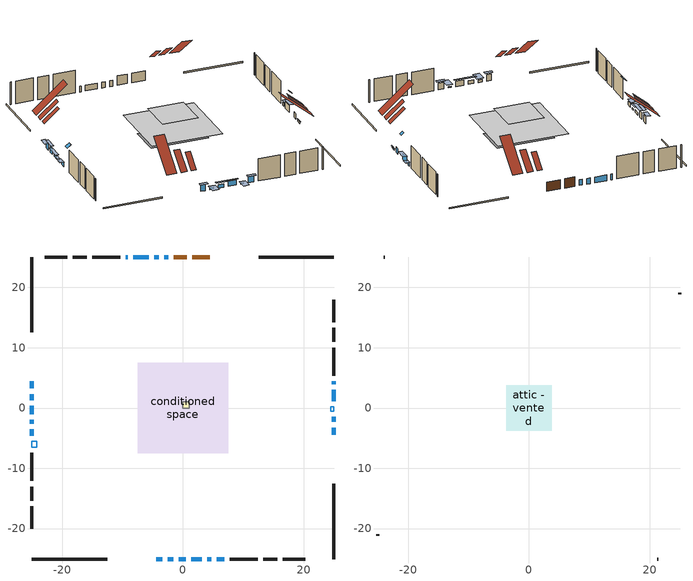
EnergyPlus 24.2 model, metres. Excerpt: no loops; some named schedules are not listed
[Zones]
conditioned space
 floor outside (Floor1 construction): -1.72,-1.72 -1.72,1.72 1.72,1.72 1.72,-1.72 z0
 floor adiabatic (AdiabaticFloorConstruction): -7.48,-7.48 -7.48,7.48 7.48,7.48 7.48,-7.48 z2.44
 floor foundation (Slab1 construction): -6.1,-3.5 -6.1,3.5 6.1,3.5 6.1,-3.5 z0
 wall outside (RimJoist1 construction): 25.05,25.05 12.58,25.05 / -25.05,-25.05 -12.58,-25.05 / -25.05,25.05 -25.05,12.58 / 25.05,-25.05 25.05,-12.58 z0:0.3
 wall outside (AdiabaticWallConstruction 1): 4.46,25.05 1.54,25.05 / 0.61,25.05 -1.53,25.05 z0:2.03
 wall outside (AdiabaticWallConstruction): -2.46,25.05 -3.09,25.05 / -4.02,25.05 -4.75,25.05 / -5.68,25.05 -8.22,25.05 / 25.05,-2.31 25.05,-1.44 / -9.15,25.05 -9.48,25.05 z0:1.22; -4.46,-25.05 -3.44,-25.05 / -25.05,4.46 -25.05,3.24 / -25.05,2.31 -25.05,1.3 / 25.05,1.12 25.05,2.99 / 5.59,-25.05 6.81,-25.05 z0:1.4; -2.52,-25.05 -1.65,-25.05 / -25.05,0.37 -25.05,-1.05 z0:0.51; -0.73,-25.05 0.44,-25.05 z0:0.76; 25.05,-4.46 25.05,-3.24 / -25.05,-1.98 -25.05,-2.59 / 4.05,-25.05 4.67,-25.05 z0:0.31; 1.37,-25.05 3.13,-25.05 z0:1.14; -25.05,-3.52 -25.05,-4.61 z0:0.82; 25.05,3.92 25.05,4.46 z0:0.69
 wall outside (Wall1 construction): -10.4,25.05 -15.05,25.05 / 7.74,-25.05 12.38,-25.05 / -25.05,-7.46 -25.05,-12.1 / 25.05,5.39 25.05,10.03 z0:4.88
 wall outside (Wall2 construction): -15.98,25.05 -18.31,25.05 / 13.31,-25.05 15.64,-25.05 / -25.05,-13.03 -25.05,-15.36 / 25.05,10.96 25.05,13.29 z0:4.88
 wall outside (Wall3 construction): -19.24,25.05 -22.98,25.05 / 16.57,-25.05 20.31,-25.05 / -25.05,-16.29 -25.05,-20.03 / 25.05,14.22 25.05,17.96 z0:4.88
 window (WindowConstruction 14): -2.46,25.05 -3.09,25.05 z0:1.22
 window (WindowConstruction 4): -4.46,-25.05 -3.45,-25.05 z0:1.4
 window (WindowConstruction 5): -2.52,-25.05 -1.65,-25.05 z0:0.51
 window (WindowConstruction 6): -25.05,4.46 -25.05,3.24 z0:1.4
 window (WindowConstruction 7): -25.05,2.31 -25.05,1.3 z0:1.4
 window (WindowConstruction 8): -25.05,0.37 -25.05,-1.05 z0:0.51
 window (WindowConstruction 9): -4.02,25.05 -4.75,25.05 z0:1.22
 window (WindowConstruction 10): -0.72,-25.05 0.44,-25.05 z0:0.76
 window (WindowConstruction 17): 25.05,-4.46 25.05,-3.24 z0:0.3
 window (WindowConstruction 15): -5.68,25.05 -8.22,25.05 z0:1.22
 window (WindowConstruction 18): -25.05,-1.98 -25.05,-2.59 z0:0.3
 window (WindowConstruction 11): 25.05,-2.31 25.05,-1.44 z0:1.22
 window (WindowConstruction 12): 1.37,-25.05 3.12,-25.05 z0:1.14
 window (WindowConstruction 13): -25.05,-3.52 -25.05,-4.61 z0:0.81
 window (WindowConstruction 16): 4.05,-25.05 4.66,-25.05 z0:0.3
 window (WindowConstruction): 25.05,1.12 25.05,2.99 z0:1.4
 window (WindowConstruction 1): 25.05,3.92 25.05,4.46 z0:0.69
 window (WindowConstruction 2): -9.15,25.05 -9.47,25.05 z0:1.22
 window (WindowConstruction 3): 5.59,-25.05 6.81,-25.05 z0:1.4
 door (Door): 4.46,25.05 1.54,25.05 z0:2.03
 door (Door 1): 0.61,25.05 -1.53,25.05 z0:2.03
 ceiling adiabatic (AdiabaticFloorConstruction): 7.48,-7.48 7.48,7.48 -7.48,7.48 -7.48,-7.48 z2.44
 roof outside (Roof2 construction): 7.34,25.05,4.88 7.34,21.25,8.05 8.58,21.25,8.05 8.58,25.05,4.88; -7.34,-25.05,4.88 -7.34,-21.25,8.05 -8.58,-21.25,8.05 -8.58,-25.05,4.88; -25.05,7.34,4.88 -21.25,7.34,8.05 -21.25,8.58,8.05 -25.05,8.58,4.88; 25.05,-7.34,4.88 21.25,-7.34,8.05 21.25,-8.58,8.05 25.05,-8.58,4.88
 roof outside (Roof3 construction): 5.39,25.05,4.88 5.39,21.91,7.49 6.41,21.91,7.49 6.41,25.05,4.88; -5.39,-25.05,4.88 -5.39,-21.91,7.49 -6.41,-21.91,7.49 -6.41,-25.05,4.88; -25.05,5.39,4.88 -21.91,5.39,7.49 -21.91,6.41,7.49 -25.05,6.41,4.88; 25.05,-5.39,4.88 21.91,-5.39,7.49 21.91,-6.41,7.49 25.05,-6.41,4.88
 roof outside (AdiabaticRoofConstruction): -25.05,-6.53,4.88 -24.29,-6.53,5.51 -24.29,-5.54,5.51 -25.05,-5.54,4.88; 25.05,0.19,4.88 24.51,0.19,5.33 24.51,-0.51,5.33 25.05,-0.51,4.88
 skylight (SkylightConstruction): -25.05,-6.53,4.88 -24.29,-6.53,5.51 -24.29,-5.54,5.51 -25.05,-5.54,4.88
 skylight (SkylightConstruction 1): 25.05,0.19,4.88 24.51,0.19,5.32 24.51,-0.51,5.32 25.05,-0.51,4.88
furnace airloop ret air zone
 floor adiabatic (AdiabaticConst): 0,0 0,1 1,1 1,0 z0
 wall adiabatic (AdiabaticConst): 0,1 0,0 1,0 1,1 0,1 z0:1
 ceiling adiabatic (AdiabaticConst): 1,0 1,1 0,1 0,0 z1
attic - vented
 floor to conditioned space (Floor2 construction Reversed): -3.76,-3.76 -3.76,3.76 3.76,3.76 3.76,-3.76 z4.88
 wall outside (Wall4 construction): -23.91,25.05 -24.12,25.05 / 21.24,-25.05 21.46,-25.05 / -25.05,-20.96 -25.05,-21.18 / 25.05,18.89 25.05,19.1 z0:4.88
 roof outside (Roof1 construction): 9.51,25.05,4.88 9.51,18.47,10.37 11.65,18.47,10.37 11.65,25.05,4.88; -9.51,-25.05,4.88 -9.51,-18.47,10.37 -11.65,-18.47,10.37 -11.65,-25.05,4.88; -25.05,9.51,4.88 -18.47,9.51,10.37 -18.47,11.65,10.37 -25.05,11.65,4.88; 25.05,-9.51,4.88 18.47,-9.51,10.37 18.47,-11.65,10.37 25.05,-11.65,4.88
shading: -3.15,-25.05 -4.76,-25.05 -4.76,-25.66 -3.15,-25.66 z1.69; -1.35,-25.05 -2.82,-25.05 -2.82,-27.18 -1.35,-27.18 z0.81; -25.05,2.94 -25.05,4.76 -25.96,4.76 -25.96,2.94 z1.69; -25.05,0.39 -25.05,3.22 -25.66,3.22 -25.66,0.39 z2.31; -25.05,-1.96 -25.05,1.28 -25.66,1.28 -25.66,-1.96 z1.42; 1.05,-25.05 -1.33,-25.05 -1.33,-25.51 1.05,-25.51 z1.37; 25.05,-3.09 25.05,-4.61 25.2,-4.61 25.2,-3.09 z0.45; -25.05,-3.2 -25.05,-1.37 -25.66,-1.37 -25.66,-3.2 z0.91; 3.42,-25.05 1.07,-25.05 1.07,-25.35 3.42,-25.35 z1.44; -25.05,-4.91 -25.05,-3.22 -25.96,-3.22 -25.96,-4.91 z1.11; 4.96,-25.05 3.75,-25.05 3.75,-27.18 4.96,-27.18 z0.6; 25.05,3.29 25.05,0.82 25.96,0.82 25.96,3.29 z1.69; 25.05,4.76 25.05,3.62 25.96,3.62 25.96,4.76 z0.98; 7.11,-25.05 5.29,-25.05 5.29,-25.66 7.11,-25.66 z1.69
[Building]
Building 1: Terrain=Suburbs
[Site:Location]
Vancouver Intl AP_BC: Latitude {deg}=49.19; Longitude {deg}=-123.18; Time Zone {hr}=-8; Elevation {m}=4; Keep Site Location Information=Yes
[Site:GroundTemperature:Shallow]
8.06451, 6.96315, 6.87495, 7.3976, 9.49575, 11.5841, 13.3946, 14.5416, 14.639, 13.7062, 11.9418, 9.91751
[Site:WaterMainsTemperature]
Calculation Method=Schedule; Temperature Schedule=mains temperature schedule
[Material] Roughness=Rough; Thermal Absorptance=0.9
Name | Thickness {m} | Conductivity {W/m-K} | Density {kg/m3} | Specific Heat {J/kg-K} | Solar Absorptance | Visible Absorptance
asphalt or fiberglass shingles | 0.00635 | 0.162714 | 1121.4 | 1465.45 | 0.4 | 0.4
asphalt or fiberglass shingles 1 | 0.00635 | 0.162714 | 1121.4 | 1465.45 | 0.7 | 0.7
ceiling loosefill ins | 0.169333 | 0.0480833 | 16.02 | 1046.75 | 0.7 | 0.7
ceiling stud and cavity | 0.1397 | 0.15316 | 65.682 | 1177.47 | 0.7 | 0.7
concrete 4.0 in. | 0.1016 | 1.803125 | 2242.8 | 837.4 | 0.7 | 0.7
door material | 0.04445 | 0.188738 | 512.64 | 1214.23 | 0.7 | 0.7
door material 1 | 0.04445 | 0.0451087 | 512.64 | 1214.23 | 0.7 | 0.7
floor covering | 0.0127 | 0.0433444 | 54.468 | 1339.84 | 0.6 | 0.6
floor rigid ins; rim joist rigid ins | 0.051816 | 0.029427 | 32.04 | 1214.23 | 0.7 | 0.7
floor rigid ins 1; roof rigid ins 1; wall rigid ins | 0.512978 | 0.029427 | 32.04 | 1214.23 | 0.7 | 0.7
floor stud and cavity | 0.1397 | 0.0892238 | 92.3553 | 1139.71 | 0.7 | 0.7
floor stud and cavity 1 | 0.1397 | 1.75129 | 37.0049 | 1207.88 | 0.7 | 0.7
furniture material conditioned space 1 | 0.1524 | 0.115458 | 640.8 | 1214.23 | 0.6 | 0.6
gypsum board | 0.0127 | 0.160291 | 801 | 837.4 | 0.6 | 0.6
osb sheathing 0.5 in. | 0.0127 | 0.115458 | 512.64 | 1214.23 | 0.7 | 0.7
osb sheathing 0.75 in. | 0.01905 | 0.115458 | 512.64 | 1214.23 | 0.7 | 0.7
osb sheathing 2.0 in. | 0.0508 | 0.115458 | 512.64 | 1214.23 | 0.7 | 0.7
rim joist stud and cavity | 0.0508 | 0.169129 | 125.044 | 1163.47 | 0.6 | 0.6
roof rigid ins | 0.103632 | 0.029427 | 32.04 | 1214.23 | 0.7 | 0.7
roof stud and cavity | 0.2032 | 0.262941 | 78.34581 | 1123.46 | 0.7 | 0.7
roof stud and cavity 1 | 0.2032 | 0.165833 | 78.34581 | 1123.46 | 0.7 | 0.7
roof stud and cavity 2 | 0.18415 | 1.78689 | 37.0049 | 1207.88 | 0.6 | 0.6
wall stud and cavity | 0.1397 | 0.0823866 | 139.0536 | 1170.24 | 0.7 | 0.7
wall stud and cavity 1 | 0.1397 | 0.0836021 | 139.0536 | 1170.24 | 0.7 | 0.7
wall stud and cavity 2 | 0.1397 | 0.0828166 | 139.0536 | 1170.24 | 0.7 | 0.7
wall stud and cavity 3 | 0.0889 | 6.9971 | 50.32683 | 1063.81 | 0.6 | 0.6
wall stud and cavity 4 | 0.0889 | 0.380278 | 52.3479 | 1209.89 | 0.7 | 0.7
wall stud and cavity 5 | 0.0889 | 0.391764 | 83.0341 | 1211.67 | 0.7 | 0.7
wood siding | 0.0254 | 0.102417 | 544.68 | 1172.36 | 0.4 | 0.4
wood siding 1 | 0.00254 | 0.102417 | 544.68 | 1172.36 | 0.4 | 0.4
wood siding 2; wood siding 3; wood siding 4 | 0.0254 | 0.102417 | 544.68 | 1172.36 | 0.7 | 0.7
[Material:NoMass]
Adiabatic: Roughness=Rough; Thermal Resistance {m2-K/W}=176.1; Thermal Absorptance=0.9; Solar Absorptance=0.7; Visible Absorptance=0.7
[WindowMaterial:SimpleGlazingSystem]
Name | U-Factor {W/m2-K} | Solar Heat Gain Coefficient
SkylightMaterial | 2.54049 | 0.5849
WindowMaterial | 5.18629 | 0.63
WindowMaterial 1 | 5.184014 | 0.65
WindowMaterial 10 | 3.01104 | 0.52
WindowMaterial 11 | 2.98152 | 0.61
WindowMaterial 12 | 2.89067 | 0.69
WindowMaterial 13 | 4.69684 | 0.56
WindowMaterial 14 | 3.06555 | 0.49
WindowMaterial 2 | 5.16812 | 0.65
WindowMaterial 3 | 5.08635 | 0.6
WindowMaterial 4 | 5.72399 | 0.75
WindowMaterial 5 | 5.240794 | 0.66
WindowMaterial 6 | 5.17039 | 0.65
WindowMaterial 7 | 5.19196 | 0.63
WindowMaterial 8 | 3.04511 | 0.46
WindowMaterial 9 | 2.95767 | 0.59
[Construction]
AdiabaticConst: Adiabatic
AdiabaticFloorConstruction: floor stud and cavity 1, floor rigid ins 1, osb sheathing 0.75 in., floor covering
AdiabaticRoofConstruction: asphalt or fiberglass shingles 1, roof rigid ins 1, osb sheathing 0.75 in., roof stud and cavity 2
AdiabaticWallConstruction: wood siding 3, wall rigid ins, wall stud and cavity 4, gypsum board
AdiabaticWallConstruction 1: wood siding 4, wall rigid ins, wall stud and cavity 4, gypsum board
Door: door material
Door 1: door material 1
Floor1 construction: floor stud and cavity, floor rigid ins, osb sheathing 0.75 in., floor covering
Floor2 construction Reversed: gypsum board, ceiling stud and cavity, ceiling loosefill ins
furniture construction conditioned space 1: furniture material conditioned space 1
PartitionWallConstruction: gypsum board, wall stud and cavity 5, gypsum board
RimJoist1 construction: wood siding 2, rim joist rigid ins, osb sheathing 2.0 in., rim joist stud and cavity
Roof1 construction: asphalt or fiberglass shingles
Roof2 construction: asphalt or fiberglass shingles, roof rigid ins, osb sheathing 0.75 in., roof stud and cavity, gypsum board
Roof3 construction: asphalt or fiberglass shingles, osb sheathing 0.75 in., roof stud and cavity 1, gypsum board
SkylightConstruction; SkylightConstruction 1: SkylightMaterial
Slab1 construction: concrete 4.0 in.
Wall1 construction: wood siding, osb sheathing 0.5 in., wall stud and cavity, gypsum board
Wall2 construction: wood siding, osb sheathing 0.5 in., wall stud and cavity 1, gypsum board
Wall3 construction: wood siding, osb sheathing 0.5 in., wall stud and cavity 2, gypsum board
Wall4 construction: wood siding 1, wall stud and cavity 3
WindowConstruction: WindowMaterial
WindowConstruction 1: WindowMaterial 1
WindowConstruction 10; WindowConstruction 9: WindowMaterial 7
WindowConstruction 11: WindowMaterial 8
WindowConstruction 12: WindowMaterial 9
WindowConstruction 13: WindowMaterial 10
WindowConstruction 14: WindowMaterial 11
WindowConstruction 15: WindowMaterial 12
WindowConstruction 16: WindowMaterial 13
WindowConstruction 17; WindowConstruction 18: WindowMaterial 14
WindowConstruction 2: WindowMaterial 2
WindowConstruction 3; WindowConstruction 6: WindowMaterial 3
WindowConstruction 4; WindowConstruction 7: WindowMaterial 4
WindowConstruction 5: WindowMaterial 5
WindowConstruction 8: WindowMaterial 6
[Zone] Multiplier=1
Name | Volume {m3} | Part of Total Floor Area
attic - vented | 45.2653 | Yes
conditioned space | 554.3 | Yes
furnace airloop ret air zone | 1 | No
[Space]
Name | Zone | Volume {m3} | Space Type
attic - vented 1 | attic - vented | 45.2653
conditioned space 1 | conditioned space | 554.3
furnace airloop ret air space | furnace airloop ret air zone |  | Plenum Space Type
[OtherEquipment] Design Level Calculation Method=EquipmentLevel
Name | Fuel Type | Zone or ZoneList or Space or SpaceList | Schedule | Design Level {W} | Fraction Latent | Fraction Radiant | Fraction Lost
furnace airloop_0 RetCondToDZ; furnace airloop_0 SupCondToDZ; furnace airloop_0 SupSensLkToDZ | None | attic - vented 1 | Always On Discrete | 0 | 0 | 0 | 0
furnace airloop_0 SupLatLkToDZ | None | attic - vented 1 | Always On Discrete | 0 | 1 | 0 | 0
clothes dryer 1 | Electricity | conditioned space 1 | clothes dryer schedule | 0 | 0.015 | 0.081 | 0.85
cooking range 1 | Electricity | conditioned space 1 | cooking range schedule | 0 | 0.08 | 0.432 | 0.2
furnace airloop_0 SupCondToLv; furnace airloop_0 SupSensLkToCond; mech vent house fan sensible load | None | conditioned space 1 | Always On Discrete | 0 | 0 | 0 | 0
furnace airloop_0 SupLatLkToCond; mech vent house fan latent load | None | conditioned space 1 | Always On Discrete | 0 | 1 | 0 | 0
general water use latent | None | conditioned space 1 | general water use schedule | 62.594 | 1 | 0 | 0
general water use sensible | None | conditioned space 1 | general water use schedule | -61.6891 | 0 | 0.6 | 0
water heater energy adjustment1 | NaturalGas | conditioned space 1 | Always On Discrete | 0.01 | 0 | 0 | 1
furnace airloop_0 RetCondToRP; furnace airloop_0 RetSensLkToRP | None | furnace airloop ret air space | Always On Discrete | 0 | 0 | 0 | 0
furnace airloop_0 RetLatLkToRP | None | furnace airloop ret air space | Always On Discrete | 0 | 1 | 0 | 0
[ZoneInfiltration:DesignFlowRate] Schedule=Always On Discrete; Design Flow Rate Calculation Method=Flow/Zone; Design Flow Rate {m3/s}=0
Name | Zone or ZoneList or Space or SpaceList
attic_vented 1 duct leakage imbalance infil flow | attic - vented 1
infil flow; natural vent flow; whole house fan flow | conditioned space 1
[ZoneInfiltration:EffectiveLeakageArea]
infil attic - vented 1: Zone or Space=attic - vented 1; Schedule=Always On Discrete; Effective Air Leakage Area {cm2}=2336.28; Stack Coefficient=0.000720766; Wind Coefficient=1.81392e-05
[ZoneMixing] Schedule=Always On Continuous; Design Flow Rate Calculation Method=Flow/Zone; Design Flow Rate {m3/s}=0
Name | Zone or Space | Source Zone or Space
furnace airloop_0 ZoneMixCondToDZ mix; whole house fan mix | attic - vented | conditioned space
furnace airloop_0 ZoneMixDZToCond mix | conditioned space | attic - vented
[SurfaceProperty:ExposedFoundationPerimeter]
Slab1: Exposed Perimeter Calculation Method=TotalExposedPerimeter; Total Exposed Perimeter {m}=38.4
[InternalMass] Zone or ZoneList=conditioned space; Space or SpaceList=conditioned space 1
Name | Construction | Surface Area {m2}
furniture mass conditioned space 1 | furniture construction conditioned space 1 | 128.417
partition wall mass | PartitionWallConstruction | 321.042
[Lights]
interior lighting: Zone or ZoneList or Space or SpaceList=conditioned space 1; Schedule=interior lighting schedule; Design Level Calculation Method=LightingLevel; Lighting Level {W}=343.2; Return Air Fraction=0; Fraction Radiant=0.6; Fraction Visible=0.2; Fraction Replaceable=1
[People]
occupants: Zone or ZoneList or Space or SpaceList=conditioned space 1; Number of People Schedule=occupants schedule; Number of People Calculation Method=People; Number of People=3; Fraction Radiant=0.314171; Sensible Heat Fraction=0.56303; Activity Level Schedule=occupants activity schedule; Carbon Dioxide Generation Rate {m3/s-W}=0; Enable ASHRAE 55 Comfort Warnings=No; Mean Radiant Temperature Calculation Type=EnclosureAveraged
[ElectricEquipment] Zone or ZoneList or Space or SpaceList=conditioned space 1; Design Level Calculation Method=EquipmentLevel
Name | Schedule | Design Level {W} | Fraction Latent | Fraction Radiant | Fraction Lost
clothes dryer | clothes dryer schedule | 140.772 | 0.015 | 0.081 | 0.85
clothes washer | clothes washer schedule | 32.1985 | 0.03 | 0.162 | 0.7
cooking range | cooking range schedule | 215.147 | 0.08 | 0.432 | 0.2
dishwasher | dishwasher schedule | 66.8632 | 0.3 | 0.18 | 0.4
fridge | fridge schedule | 72.9452 | 0 | 0.6 | 0
mech vent bath fan 0 | mech vent bath fan 0 schedule | 25.1 | 0 | 0 | 1
mech vent bath fan 1 | mech vent bath fan 1 schedule | 25.1 | 0 | 0 | 1
mech vent house fan | mech vent house fan schedule | 0 | 0 | 0 | 1
mech vent house fan cfis | mech vent house fan cfis schedule | 0 | 0 | 0 | 0
mech vent range fan 0 | mech vent range fan 0 schedule | 57 | 0 | 0 | 1
misc plug loads | misc plug loads schedule | 494.7 | 0.045 | 0.513 | 0.1
whole house fan | Always On Discrete | 0 | 0 | 0 | 1
[SpaceList]
Plenum Space Type: furnace airloop ret air space
[AirLoopHVAC:ReturnPlenum]
Air Loop HVAC Return Plenum 1: Zone=furnace airloop ret air zone
[Foundation:Kiva]
Foundation Kiva 1: Initial Indoor Air Temperature {C}=18; Wall Height Above Grade {m}=0.1016; Wall Depth Below Slab {m}=0.2032
[Foundation:Kiva:Settings]
Soil Conductivity {W/m-K}=0.849921; Soil Density {kg/m3}=1842.3; Soil Specific Heat {J/kg-K}=418.7; Ground Solar Absorptivity=0.9; Ground Thermal Absorptivity=0.9; Ground Surface Roughness {m}=0.03; Far-Field Width {m}=40; Deep-Ground Boundary Condition=ZeroFlux; Deep-Ground Depth {m}=40; Minimum Cell Dimension {m}=0.2; Maximum Cell Growth Coefficient=3; Simulation Timestep=Timestep
[Exterior:Lights]
exterior lighting: Schedule=exterior lighting schedule; Design Level {W}=75.6
[EnergyManagementSystem:Sensor] Output:Variable or Output:Meter Index Key=attic - vented
Name | Output:Variable or Output:Meter
furnace_airloop_0_DZ_T_s | Zone Air Temperature
furnace_airloop_0_DZ_W_s | Zone Mean Air Humidity Ratio
[Schedule:Constant]
Name | Hourly Value
Always On Discrete; Always On Continuous; mech vent house fan schedule; mech vent house fan cfis schedule | 1
occupants activity schedule | 117.228
fridge schedule | 0
[Schedule:Week:Daily]
interior lighting schedule Week Rule - Jan1-Jan27: interior lighting schedule day, interior lighting schedule day, interior lighting schedule day, interior lighting schedule day, interior lighting schedule day, interior lighting schedule day, interior lighting schedule day, interior lighting schedule default day, interior lighting schedule default day, interior lighting schedule default day, interior lighting schedule default day, interior lighting schedule default day
interior lighting schedule Week Rule - Jan28-Feb3: interior lighting schedule day, interior lighting schedule day, interior lighting schedule day, interior lighting schedule day, interior lighting schedule day 1, interior lighting schedule day 1, interior lighting schedule day 1, interior lighting schedule default day, interior lighting schedule default day, interior lighting schedule default day, interior lighting schedule default day, interior lighting schedule default day
interior lighting schedule Week Rule - Feb4-Feb24: interior lighting schedule day 1, interior lighting schedule day 1, interior lighting schedule day 1, interior lighting schedule day 1, interior lighting schedule day 1, interior lighting schedule day 1, interior lighting schedule day 1, interior lighting schedule default day, interior lighting schedule default day, interior lighting schedule default day, interior lighting schedule default day, interior lighting schedule default day
interior lighting schedule Week Rule - Feb25-Mar3: interior lighting schedule day 1, interior lighting schedule day 1, interior lighting schedule day 1, interior lighting schedule day 1, interior lighting schedule day 2, interior lighting schedule day 2, interior lighting schedule day 2, interior lighting schedule default day, interior lighting schedule default day, interior lighting schedule default day, interior lighting schedule default day, interior lighting schedule default day
interior lighting schedule Week Rule - Mar4-Mar31: interior lighting schedule day 2, interior lighting schedule day 2, interior lighting schedule day 2, interior lighting schedule day 2, interior lighting schedule day 2, interior lighting schedule day 2, interior lighting schedule day 2, interior lighting schedule default day, interior lighting schedule default day, interior lighting schedule default day, interior lighting schedule default day, interior lighting schedule default day
interior lighting schedule Week Rule - Apr1-Apr28: interior lighting schedule day 3, interior lighting schedule day 3, interior lighting schedule day 3, interior lighting schedule day 3, interior lighting schedule day 3, interior lighting schedule day 3, interior lighting schedule day 3, interior lighting schedule default day, interior lighting schedule default day, interior lighting schedule default day, interior lighting schedule default day, interior lighting schedule default day
interior lighting schedule Week Rule - Apr29-May5: interior lighting schedule day 3, interior lighting schedule day 3, interior lighting schedule day 4, interior lighting schedule day 4, interior lighting schedule day 4, interior lighting schedule day 4, interior lighting schedule day 4, interior lighting schedule default day, interior lighting schedule default day, interior lighting schedule default day, interior lighting schedule default day, interior lighting schedule default day
interior lighting schedule Week Rule - May6-May26: interior lighting schedule day 4, interior lighting schedule day 4, interior lighting schedule day 4, interior lighting schedule day 4, interior lighting schedule day 4, interior lighting schedule day 4, interior lighting schedule day 4, interior lighting schedule default day, interior lighting schedule default day, interior lighting schedule default day, interior lighting schedule default day, interior lighting schedule default day
interior lighting schedule Week Rule - May27-Jun2: interior lighting schedule day 4, interior lighting schedule day 4, interior lighting schedule day 4, interior lighting schedule day 4, interior lighting schedule day 4, interior lighting schedule day 5, interior lighting schedule day 5, interior lighting schedule default day, interior lighting schedule default day, interior lighting schedule default day, interior lighting schedule default day, interior lighting schedule default day
interior lighting schedule Week Rule - Jun3-Jun30: interior lighting schedule day 5, interior lighting schedule day 5, interior lighting schedule day 5, interior lighting schedule day 5, interior lighting schedule day 5, interior lighting schedule day 5, interior lighting schedule day 5, interior lighting schedule default day, interior lighting schedule default day, interior lighting schedule default day, interior lighting schedule default day, interior lighting schedule default day
interior lighting schedule Week Rule - Jul1-Jul28: interior lighting schedule day 6, interior lighting schedule day 6, interior lighting schedule day 6, interior lighting schedule day 6, interior lighting schedule day 6, interior lighting schedule day 6, interior lighting schedule day 6, interior lighting schedule default day, interior lighting schedule default day, interior lighting schedule default day, interior lighting schedule default day, interior lighting schedule default day
interior lighting schedule Week Rule - Jul29-Aug4: interior lighting schedule day 6, interior lighting schedule day 6, interior lighting schedule day 6, interior lighting schedule day 7, interior lighting schedule day 7, interior lighting schedule day 7, interior lighting schedule day 7, interior lighting schedule default day, interior lighting schedule default day, interior lighting schedule default day, interior lighting schedule default day, interior lighting schedule default day
interior lighting schedule Week Rule - Aug5-Aug25: interior lighting schedule day 7, interior lighting schedule day 7, interior lighting schedule day 7, interior lighting schedule day 7, interior lighting schedule day 7, interior lighting schedule day 7, interior lighting schedule day 7, interior lighting schedule default day, interior lighting schedule default day, interior lighting schedule default day, interior lighting schedule default day, interior lighting schedule default day
interior lighting schedule Week Rule - Aug26-Sep1: interior lighting schedule day 7, interior lighting schedule day 7, interior lighting schedule day 7, interior lighting schedule day 7, interior lighting schedule day 7, interior lighting schedule day 7, interior lighting schedule day 8, interior lighting schedule default day, interior lighting schedule default day, interior lighting schedule default day, interior lighting schedule default day, interior lighting schedule default day
interior lighting schedule Week Rule - Sep2-Sep29: interior lighting schedule day 8, interior lighting schedule day 8, interior lighting schedule day 8, interior lighting schedule day 8, interior lighting schedule day 8, interior lighting schedule day 8, interior lighting schedule day 8, interior lighting schedule default day, interior lighting schedule default day, interior lighting schedule default day, interior lighting schedule default day, interior lighting schedule default day
interior lighting schedule Week Rule - Sep30-Oct6: interior lighting schedule day 8, interior lighting schedule day 9, interior lighting schedule day 9, interior lighting schedule day 9, interior lighting schedule day 9, interior lighting schedule day 9, interior lighting schedule day 9, interior lighting schedule default day, interior lighting schedule default day, interior lighting schedule default day, interior lighting schedule default day, interior lighting schedule default day
interior lighting schedule Week Rule - Oct7-Oct27: interior lighting schedule day 9, interior lighting schedule day 9, interior lighting schedule day 9, interior lighting schedule day 9, interior lighting schedule day 9, interior lighting schedule day 9, interior lighting schedule day 9, interior lighting schedule default day, interior lighting schedule default day, interior lighting schedule default day, interior lighting schedule default day, interior lighting schedule default day
interior lighting schedule Week Rule - Oct28-Nov3: interior lighting schedule day 9, interior lighting schedule day 9, interior lighting schedule day 9, interior lighting schedule day 9, interior lighting schedule day 10, interior lighting schedule day 10, interior lighting schedule day 10, interior lighting schedule default day, interior lighting schedule default day, interior lighting schedule default day, interior lighting schedule default day, interior lighting schedule default day
interior lighting schedule Week Rule - Nov4-Nov24: interior lighting schedule day 10, interior lighting schedule day 10, interior lighting schedule day 10, interior lighting schedule day 10, interior lighting schedule day 10, interior lighting schedule day 10, interior lighting schedule day 10, interior lighting schedule default day, interior lighting schedule default day, interior lighting schedule default day, interior lighting schedule default day, interior lighting schedule default day
interior lighting schedule Week Rule - Nov25-Dec1: interior lighting schedule day 10, interior lighting schedule day 10, interior lighting schedule day 10, interior lighting schedule day 10, interior lighting schedule day 10, interior lighting schedule day 10, interior lighting schedule day 11, interior lighting schedule default day, interior lighting schedule default day, interior lighting schedule default day, interior lighting schedule default day, interior lighting schedule default day
interior lighting schedule Week Rule - Dec2-Dec31: interior lighting schedule day 11, interior lighting schedule day 11, interior lighting schedule day 11, interior lighting schedule day 11, interior lighting schedule day 11, interior lighting schedule day 11, interior lighting schedule day 11, interior lighting schedule default day, interior lighting schedule default day, interior lighting schedule default day, interior lighting schedule default day, interior lighting schedule default day
occupants schedule Week Rule - Jan1-Dec31: occupants schedule day, occupants schedule day, occupants schedule day, occupants schedule day, occupants schedule day, occupants schedule day, occupants schedule day, occupants schedule default day, occupants schedule default day, occupants schedule default day, occupants schedule default day, occupants schedule default day
clothes dryer schedule Week Rule - Jan1-Dec31: clothes dryer schedule day, clothes dryer schedule day, clothes dryer schedule day, clothes dryer schedule day, clothes dryer schedule day, clothes dryer schedule day, clothes dryer schedule day, clothes dryer schedule default day, clothes dryer schedule default day, clothes dryer schedule default day, clothes dryer schedule default day, clothes dryer schedule default day
clothes washer schedule Week Rule - Jan1-Dec31: clothes washer schedule day, clothes washer schedule day, clothes washer schedule day, clothes washer schedule day, clothes washer schedule day, clothes washer schedule day, clothes washer schedule day, clothes washer schedule default day, clothes washer schedule default day, clothes washer schedule default day, clothes washer schedule default day, clothes washer schedule default day
cooking range schedule Week Rule - Jan1-Dec31: cooking range schedule day, cooking range schedule day, cooking range schedule day, cooking range schedule day, cooking range schedule day, cooking range schedule day, cooking range schedule day, cooking range schedule default day, cooking range schedule default day, cooking range schedule default day, cooking range schedule default day, cooking range schedule default day
dishwasher schedule Week Rule - Jan1-Dec31: dishwasher schedule day, dishwasher schedule day, dishwasher schedule day, dishwasher schedule day, dishwasher schedule day, dishwasher schedule day, dishwasher schedule day, dishwasher schedule default day, dishwasher schedule default day, dishwasher schedule default day, dishwasher schedule default day, dishwasher schedule default day
mech vent bath fan 0 schedule Week Rule - Jan1-Dec31: mech vent bath fan 0 schedule day, mech vent bath fan 0 schedule day, mech vent bath fan 0 schedule day, mech vent bath fan 0 schedule day, mech vent bath fan 0 schedule day, mech vent bath fan 0 schedule day, mech vent bath fan 0 schedule day, mech vent bath fan 0 schedule default day, mech vent bath fan 0 schedule default day, mech vent bath fan 0 schedule default day, mech vent bath fan 0 schedule default day, mech vent bath fan 0 schedule default day
mech vent bath fan 1 schedule Week Rule - Jan1-Dec31: mech vent bath fan 1 schedule day, mech vent bath fan 1 schedule day, mech vent bath fan 1 schedule day, mech vent bath fan 1 schedule day, mech vent bath fan 1 schedule day, mech vent bath fan 1 schedule day, mech vent bath fan 1 schedule day, mech vent bath fan 1 schedule default day, mech vent bath fan 1 schedule default day, mech vent bath fan 1 schedule default day, mech vent bath fan 1 schedule default day, mech vent bath fan 1 schedule default day
mech vent range fan 0 schedule Week Rule - Jan1-Dec31: mech vent range fan 0 schedule day, mech vent range fan 0 schedule day, mech vent range fan 0 schedule day, mech vent range fan 0 schedule day, mech vent range fan 0 schedule day, mech vent range fan 0 schedule day, mech vent range fan 0 schedule day, mech vent range fan 0 schedule default day, mech vent range fan 0 schedule default day, mech vent range fan 0 schedule default day, mech vent range fan 0 schedule default day, mech vent range fan 0 schedule default day
misc plug loads schedule Week Rule - Jan1-Dec31: misc plug loads schedule day, misc plug loads schedule day, misc plug loads schedule day, misc plug loads schedule day, misc plug loads schedule day, misc plug loads schedule day, misc plug loads schedule day, misc plug loads schedule default day, misc plug loads schedule default day, misc plug loads schedule default day, misc plug loads schedule default day, misc plug loads schedule default day
general water use schedule Week Rule - Jan1-Dec31: general water use schedule day, general water use schedule day, general water use schedule day, general water use schedule day, general water use schedule day, general water use schedule day, general water use schedule day, general water use schedule default day, general water use schedule default day, general water use schedule default day, general water use schedule default day, general water use schedule default day
[Schedule:Year]
interior lighting schedule: interior lighting schedule Week Rule - Jan1-Jan27, 1, 1, 1, 27, interior lighting schedule Week Rule - Jan28-Feb3, 1, 28, 2, 3, interior lighting schedule Week Rule - Feb4-Feb24, 2, 4, 2, 24, interior lighting schedule Week Rule - Feb25-Mar3, 2, 25, 3, 3, interior lighting schedule Week Rule - Mar4-Mar31, 3, 4, 3, 31, interior lighting schedule Week Rule - Apr1-Apr28, 4, 1, 4, 28, interior lighting schedule Week Rule - Apr29-May5, 4, 29, 5, 5, interior lighting schedule Week Rule - May6-May26, 5, 6, 5, 26, interior lighting schedule Week Rule - May27-Jun2, 5, 27, 6, 2, interior lighting schedule Week Rule - Jun3-Jun30, 6, 3, 6, 30, interior lighting schedule Week Rule - Jul1-Jul28, 7, 1, 7, 28, interior lighting schedule Week Rule - Jul29-Aug4, 7, 29, 8, 4, interior lighting schedule Week Rule - Aug5-Aug25, 8, 5, 8, 25, interior lighting schedule Week Rule - Aug26-Sep1, 8, 26, 9, 1, interior lighting schedule Week Rule - Sep2-Sep29, 9, 2, 9, 29, interior lighting schedule Week Rule - Sep30-Oct6, 9, 30, 10, 6, interior lighting schedule Week Rule - Oct7-Oct27, 10, 7, 10, 27, interior lighting schedule Week Rule - Oct28-Nov3, 10, 28, 11, 3, interior lighting schedule Week Rule - Nov4-Nov24, 11, 4, 11, 24, interior lighting schedule Week Rule - Nov25-Dec1, 11, 25, 12, 1, interior lighting schedule Week Rule - Dec2-Dec31, 12, 2, 12, 31
occupants schedule: occupants schedule Week Rule - Jan1-Dec31, 1, 1, 12, 31
clothes dryer schedule: clothes dryer schedule Week Rule - Jan1-Dec31, 1, 1, 12, 31
clothes washer schedule: clothes washer schedule Week Rule - Jan1-Dec31, 1, 1, 12, 31
cooking range schedule: cooking range schedule Week Rule - Jan1-Dec31, 1, 1, 12, 31
dishwasher schedule: dishwasher schedule Week Rule - Jan1-Dec31, 1, 1, 12, 31
mech vent bath fan 0 schedule: mech vent bath fan 0 schedule Week Rule - Jan1-Dec31, 1, 1, 12, 31
mech vent bath fan 1 schedule: mech vent bath fan 1 schedule Week Rule - Jan1-Dec31, 1, 1, 12, 31
mech vent range fan 0 schedule: mech vent range fan 0 schedule Week Rule - Jan1-Dec31, 1, 1, 12, 31
misc plug loads schedule: misc plug loads schedule Week Rule - Jan1-Dec31, 1, 1, 12, 31
general water use schedule: general water use schedule Week Rule - Jan1-Dec31, 1, 1, 12, 31
exterior lighting schedule: exterior lighting schedule Week Rule - Jan1-Jan27, 1, 1, 1, 27, exterior lighting schedule Week Rule - Jan28-Feb3, 1, 28, 2, 3, exterior lighting schedule Week Rule - Feb4-Feb24, 2, 4, 2, 24, exterior lighting schedule Week Rule - Feb25-Mar3, 2, 25, 3, 3, exterior lighting schedule Week Rule - Mar4-Mar31, 3, 4, 3, 31, exterior lighting schedule Week Rule - Apr1-Apr28, 4, 1, 4, 28, exterior lighting schedule Week Rule - Apr29-May5, 4, 29, 5, 5, exterior lighting schedule Week Rule - May6-May26, 5, 6, 5, 26, exterior lighting schedule Week Rule - May27-Jun2, 5, 27, 6, 2, exterior lighting schedule Week Rule - Jun3-Jun30, 6, 3, 6, 30, exterior lighting schedule Week Rule - Jul1-Jul28, 7, 1, 7, 28, exterior lighting schedule Week Rule - Jul29-Aug4, 7, 29, 8, 4, exterior lighting schedule Week Rule - Aug5-Aug25, 8, 5, 8, 25, exterior lighting schedule Week Rule - Aug26-Sep1, 8, 26, 9, 1, exterior lighting schedule Week Rule - Sep2-Sep29, 9, 2, 9, 29, exterior lighting schedule Week Rule - Sep30-Oct6, 9, 30, 10, 6, exterior lighting schedule Week Rule - Oct7-Oct27, 10, 7, 10, 27, exterior lighting schedule Week Rule - Oct28-Nov3, 10, 28, 11, 3, exterior lighting schedule Week Rule - Nov4-Nov24, 11, 4, 11, 24, exterior lighting schedule Week Rule - Nov25-Dec1, 11, 25, 12, 1, exterior lighting schedule Week Rule - Dec2-Dec31, 12, 2, 12, 31
[Schedule:Compact]
mains temperature schedule: Through: 01/01, For: AllDays, Until: 24:00, 11.375, Through: 01/02, For: AllDays, Until: 24:00, 11.3367, Through: 01/03, For: AllDays, Until: 24:00, 11.2994, Through: 01/04, For: AllDays, Until: 24:00, 11.2628, Through: 01/05, For: AllDays, Until: 24:00, 11.2267, Through: 01/06, For: AllDays, Until: 24:00, 11.1917, Through: 01/07, For: AllDays, Until: 24:00, 11.1578, Through: 01/08, For: AllDays, Until: 24:00, 11.1244, Through: 01/09, For: AllDays, Until: 24:00, 11.0917, Through: 01/10, For: AllDays, Until: 24:00, 11.06, Through: 01/11, For: AllDays, Until: 24:00, 11.0289, Through: 01/12, For: AllDays, Until: 24:00, 10.9989, Through: 01/13, For: AllDays, Until: 24:00, 10.97, Through: 01/14, For: AllDays, Until: 24:00, 10.9417, Through: 01/15, For: AllDays, Until: 24:00, 10.9139, Through: 01/16, For: AllDays, Until: 24:00, 10.8878, Through: 01/17, For: AllDays, Until: 24:00, 10.8622, Through: 01/18, For: AllDays, Until: 24:00, 10.8372, Through: 01/19, For: AllDays, Until: 24:00, 10.8133, Through: 01/20, For: AllDays, Until: 24:00, 10.7906, Through: 01/21, For: AllDays, Until: 24:00, 10.7683, Through: 01/22, For: AllDays, Until: 24:00, 10.7478, Through: 01/23, For: AllDays, Until: 24:00, 10.7272, Through: 01/24, For: AllDays, Until: 24:00, 10.7083, Through: 01/25, For: AllDays, Until: 24:00, 10.69, Through: 01/26, For: AllDays, Until: 24:00, 10.6728, Through: 01/27, For: AllDays, Until: 24:00, 10.6567, Through: 01/28, For: AllDays, Until: 24:00, 10.6411, Through: 01/29, For: AllDays, Until: 24:00, 10.6267, Through: 01/30, For: AllDays, Until: 24:00, 10.6133, Through: 01/31, For: AllDays, Until: 24:00, 10.6011, Through: 02/01, For: AllDays, Until: 24:00, 10.59, Through: 02/02, For: AllDays, Until: 24:00, 10.5794, Through: 02/03, For: AllDays, Until: 24:00, 10.57, Through: 02/04, For: AllDays, Until: 24:00, 10.5617, Through: 02/05, For: AllDays, Until: 24:00, 10.5539, Through: 02/06, For: AllDays, Until: 24:00, 10.5478, Through: 02/07, For: AllDays, Until: 24:00, 10.5422, Through: 02/08, For: AllDays, Until: 24:00, 10.5378, Through: 02/09, For: AllDays, Until: 24:00, 10.5339, Through: 02/10, For: AllDays, Until: 24:00, 10.5317, Through: 02/11, For: AllDays, Until: 24:00, 10.53, Through: 02/12, For: AllDays, Until: 24:00, 10.53, Through: 02/13, For: AllDays, Until: 24:00, 10.5306, Through: 02/14, For: AllDays, Until: 24:00, 10.5317, Through: 02/15, For: AllDays, Until: 24:00, 10.5344, Through: 02/16, For: AllDays, Until: 24:00, 10.5378, Through: 02/17, For: AllDays, Until: 24:00, 10.5428, Through: 02/18, For: AllDays, Until: 24:00, 10.5483, Through: 02/19, For: AllDays, Until: 24:00, 10.5544, Through: 02/20, For: AllDays, Until: 24:00, 10.5622, Through: 02/21, For: AllDays, Until: 24:00, 10.5706, Through: 02/22, For: AllDays, Until: 24:00, 10.5806, Through: 02/23, For: AllDays, Until: 24:00, 10.5911, Through: 02/24, For: AllDays, Until: 24:00, 10.6022, Through: 02/25, For: AllDays, Until: 24:00, 10.615, Through: 02/26, For: AllDays, Until: 24:00, 10.6283, Through: 02/27, For: AllDays, Until: 24:00, 10.6428, Through: 02/28, For: AllDays, Until: 24:00, 10.6583, Through: 03/01, For: AllDays, Until: 24:00, 10.6744, Through: 03/02, For: AllDays, Until: 24:00, 10.6917, Through: 03/03, For: AllDays, Until: 24:00, 10.71, Through: 03/04, For: AllDays, Until: 24:00, 10.7294, Through: 03/05, For: AllDays, Until: 24:00, 10.7494, Through: 03/06, For: AllDays, Until: 24:00, 10.7706, Through: 03/07, For: AllDays, Until: 24:00, 10.7928, Through: 03/08, For: AllDays, Until: 24:00, 10.8161, Through: 03/09, For: AllDays, Until: 24:00, 10.84, Through: 03/10, For: AllDays, Until: 24:00, 10.8644, Through: 03/11, For: AllDays, Until: 24:00, 10.8906, Through: 03/12, For: AllDays, Until: 24:00, 10.9167, Through: 03/13, For: AllDays, Until: 24:00, 10.9444, Through: 03/14, For: AllDays, Until: 24:00, 10.9728, Through: 03/15, For: AllDays, Until: 24:00, 11.0022, Through: 03/16, For: AllDays, Until: 24:00, 11.0322, Through: 03/17, For: AllDays, Until: 24:00, 11.0633, Through: 03/18, For: AllDays, Until: 24:00, 11.095, Through: 03/19, For: AllDays, Until: 24:00, 11.1278, Through: 03/20, For: AllDays, Until: 24:00, 11.1611, Through: 03/21, For: AllDays, Until: 24:00, 11.1956, Through: 03/22, For: AllDays, Until: 24:00, 11.2306, Through: 03/23, For: AllDays, Until: 24:00, 11.2667, Through: 03/24, For: AllDays, Until: 24:00, 11.3033, Through: 03/25, For: AllDays, Until: 24:00, 11.3406, Through: 03/26, For: AllDays, Until: 24:00, 11.3789, Through: 03/27, For: AllDays, Until: 24:00, 11.4178, Through: 03/28, For: AllDays, Until: 24:00, 11.4572, Through: 03/29, For: AllDays, Until: 24:00, 11.4978, Through: 03/30, For: AllDays, Until: 24:00, 11.5389, Through: 03/31, For: AllDays, Until: 24:00, 11.5811, Through: 04/01, For: AllDays, Until: 24:00, 11.6233, Through: 04/02, For: AllDays, Until: 24:00, 11.6667, Through: 04/03, For: AllDays, Until: 24:00, 11.7106, Through: 04/04, For: AllDays, Until: 24:00, 11.755, Through: 04/05, For: AllDays, Until: 24:00, 11.8006, Through: 04/06, For: AllDays, Until: 24:00, 11.8461, Through: 04/07, For: AllDays, Until: 24:00, 11.8928, Through: 04/08, For: AllDays, Until: 24:00, 11.9394, Through: 04/09, For: AllDays, Until: 24:00, 11.9872, Through: 04/10, For: AllDays, Until: 24:00, 12.0356, Through: 04/11, For: AllDays, Until: 24:00, 12.0844, Through: 04/12, For: AllDays, Until: 24:00, 12.1333, Through: 04/13, For: AllDays, Until: 24:00, 12.1833, Through: 04/14, For: AllDays, Until: 24:00, 12.2339, Through: 04/15, For: AllDays, Until: 24:00, 12.2844, Through: 04/16, For: AllDays, Until: 24:00, 12.3361, Through: 04/17, For: AllDays, Until: 24:00, 12.3878, Through: 04/18, For: AllDays, Until: 24:00, 12.44, Through: 04/19, For: AllDays, Until: 24:00, 12.4928, Through: 04/20, For: AllDays, Until: 24:00, 12.5456, Through: 04/21, For: AllDays, Until: 24:00, 12.5994, Through: 04/22, For: AllDays, Until: 24:00, 12.6533, Through: 04/23, For: AllDays, Until: 24:00, 12.7072, Through: 04/24, For: AllDays, Until: 24:00, 12.7622, Through: 04/25, For: AllDays, Until: 24:00, 12.8172, Through: 04/26, For: AllDays, Until: 24:00, 12.8722, Through: 04/27, For: AllDays, Until: 24:00, 12.9278, Through: 04/28, For: AllDays, Until: 24:00, 12.9839, Through: 04/29, For: AllDays, Until: 24:00, 13.04, Through: 04/30, For: AllDays, Until: 24:00, 13.0961, Through: 05/01, For: AllDays, Until: 24:00, 13.1533, Through: 05/02, For: AllDays, Until: 24:00, 13.21, Through: 05/03, For: AllDays, Until: 24:00, 13.2672, Through: 05/04, For: AllDays, Until: 24:00, 13.3244, Through: 05/05, For: AllDays, Until: 24:00, 13.3817, Through: 05/06, For: AllDays, Until: 24:00, 13.4394, Through: 05/07, For: AllDays, Until: 24:00, 13.4972, Through: 05/08, For: AllDays, Until: 24:00, 13.555, Through: 05/09, For: AllDays, Until: 24:00, 13.6133, Through: 05/10, For: AllDays, Until: 24:00, 13.6711, Through: 05/11, For: AllDays, Until: 24:00, 13.7294, Through: 05/12, For: AllDays, Until: 24:00, 13.7878, Through: 05/13, For: AllDays, Until: 24:00, 13.8461, Through: 05/14, For: AllDays, Until: 24:00, 13.9044, Through: 05/15, For: AllDays, Until: 24:00, 13.9628, Through: 05/16, For: AllDays, Until: 24:00, 14.0211, Through: 05/17, For: AllDays, Until: 24:00, 14.0789, Through: 05/18, For: AllDays, Until: 24:00, 14.1372, Through: 05/19, For: AllDays, Until: 24:00, 14.1956, Through: 05/20, For: AllDays, Until: 24:00, 14.2533, Through: 05/21, For: AllDays, Until: 24:00, 14.3117, Through: 05/22, For: AllDays, Until: 24:00, 14.3694, Through: 05/23, For: AllDays, Until: 24:00, 14.4272, Through: 05/24, For: AllDays, Until: 24:00, 14.4844, Through: 05/25, For: AllDays, Until: 24:00, 14.5422, Through: 05/26, For: AllDays, Until: 24:00, 14.5994, Through: 05/27, For: AllDays, Until: 24:00, 14.6561, Through: 05/28, For: AllDays, Until: 24:00, 14.7128, Through: 05/29, For: AllDays, Until: 24:00, 14.7694, Through: 05/30, For: AllDays, Until: 24:00, 14.8261, Through: 05/31, For: AllDays, Until: 24:00, 14.8817, Through: 06/01, For: AllDays, Until: 24:00, 14.9378, Through: 06/02, For: AllDays, Until: 24:00, 14.9933, Through: 06/03, For: AllDays, Until: 24:00, 15.0483, Through: 06/04, For: AllDays, Until: 24:00, 15.1028, Through: 06/05, For: AllDays, Until: 24:00, 15.1572, Through: 06/06, For: AllDays, Until: 24:00, 15.2117, Through: 06/07, For: AllDays, Until: 24:00, 15.265, Through: 06/08, For: AllDays, Until: 24:00, 15.3183, Through: 06/09, For: AllDays, Until: 24:00, 15.3711, Through: 06/10, For: AllDays, Until: 24:00, 15.4239, Through: 06/11, For: AllDays, Until: 24:00, 15.4756, Through: 06/12, For: AllDays, Until: 24:00, 15.5272, Through: 06/13, For: AllDays, Until: 24:00, 15.5783, Through: 06/14, For: AllDays, Until: 24:00, 15.6289, Through: 06/15, For: AllDays, Until: 24:00, 15.6789, Through: 06/16, For: AllDays, Until: 24:00, 15.7283, Through: 06/17, For: AllDays, Until: 24:00, 15.7772, Through: 06/18, For: AllDays, Until: 24:00, 15.8261, Through: 06/19, For: AllDays, Until: 24:00, 15.8739, Through: 06/20, For: AllDays, Until: 24:00, 15.9211, Through: 06/21, For: AllDays, Until: 24:00, 15.9678, Through: 06/22, For: AllDays, Until: 24:00, 16.0139, Through: 06/23, For: AllDays, Until: 24:00, 16.0594, Through: 06/24, For: AllDays, Until: 24:00, 16.1044, Through: 06/25, For: AllDays, Until: 24:00, 16.1483, Through: 06/26, For: AllDays, Until: 24:00, 16.1922, Through: 06/27, For: AllDays, Until: 24:00, 16.235, Through: 06/28, For: AllDays, Until: 24:00, 16.2772, Through: 06/29, For: AllDays, Until: 24:00, 16.3183, Through: 06/30, For: AllDays, Until: 24:00, 16.3594, Through: 07/01, For: AllDays, Until: 24:00, 16.3994, Through: 07/02, For: AllDays, Until: 24:00, 16.4389, Through: 07/03, For: AllDays, Until: 24:00, 16.4772, Through: 07/04, For: AllDays, Until: 24:00, 16.515, Through: 07/05, For: AllDays, Until: 24:00, 16.5522, Through: 07/06, For: AllDays, Until: 24:00, 16.5883, Through: 07/07, For: AllDays, Until: 24:00, 16.6239, Through: 07/08, For: AllDays, Until: 24:00, 16.6583, Through: 07/09, For: AllDays, Until: 24:00, 16.6922, Through: 07/10, For: AllDays, Until: 24:00, 16.7256, Through: 07/11, For: AllDays, Until: 24:00, 16.7578, Through: 07/12, For: AllDays, Until: 24:00, 16.7889, Through: 07/13, For: AllDays, Until: 24:00, 16.8194, Through: 07/14, For: AllDays, Until: 24:00, 16.8489, Through: 07/15, For: AllDays, Until: 24:00, 16.8778, Through: 07/16, For: AllDays, Until: 24:00, 16.9056, Through: 07/17, For: AllDays, Until: 24:00, 16.9328, Through: 07/18, For: AllDays, Until: 24:00, 16.9589, Through: 07/19, For: AllDays, Until: 24:00, 16.9839, Through: 07/20, For: AllDays, Until: 24:00, 17.0083, Through: 07/21, For: AllDays, Until: 24:00, 17.0317, Through: 07/22, For: AllDays, Until: 24:00, 17.0544, Through: 07/23, For: AllDays, Until: 24:00, 17.0761, Through: 07/24, For: AllDays, Until: 24:00, 17.0967, Through: 07/25, For: AllDays, Until: 24:00, 17.1161, Through: 07/26, For: AllDays, Until: 24:00, 17.135, Through: 07/27, For: AllDays, Until: 24:00, 17.1528, Through: 07/28, For: AllDays, Until: 24:00, 17.1694, Through: 07/29, For: AllDays, Until: 24:00, 17.1856, Through: 07/30, For: AllDays, Until: 24:00, 17.2, Through: 07/31, For: AllDays, Until: 24:00, 17.2144, Through: 08/01, For: AllDays, Until: 24:00, 17.2272, Through: 08/02, For: AllDays, Until: 24:00, 17.2389, Through: 08/03, For: AllDays, Until: 24:00, 17.25, Through: 08/04, For: AllDays, Until: 24:00, 17.26, Through: 08/05, For: AllDays, Until: 24:00, 17.2689, Through: 08/06, For: AllDays, Until: 24:00, 17.2772, Through: 08/07, For: AllDays, Until: 24:00, 17.2839, Through: 08/08, For: AllDays, Until: 24:00, 17.29, Through: 08/09, For: AllDays, Until: 24:00, 17.295, Through: 08/10, For: AllDays, Until: 24:00, 17.2989, Through: 08/11, For: AllDays, Until: 24:00, 17.3022, Through: 08/12, For: AllDays, Until: 24:00, 17.3039, Through: 08/13, For: AllDays, Until: 24:00, 17.305, Through: 08/14, For: AllDays, Until: 24:00, 17.305, Through: 08/15, For: AllDays, Until: 24:00, 17.3039, Through: 08/16, For: AllDays, Until: 24:00, 17.3022, Through: 08/17, For: AllDays, Until: 24:00, 17.2989, Through: 08/18, For: AllDays, Until: 24:00, 17.295, Through: 08/19, For: AllDays, Until: 24:00, 17.29, Through: 08/20, For: AllDays, Until: 24:00, 17.2839, Through: 08/21, For: AllDays, Until: 24:00, 17.2772, Through: 08/22, For: AllDays, Until: 24:00, 17.2689, Through: 08/23, For: AllDays, Until: 24:00, 17.26, Through: 08/24, For: AllDays, Until: 24:00, 17.25, Through: 08/25, For: AllDays, Until: 24:00, 17.2394, Through: 08/26, For: AllDays, Until: 24:00, 17.2272, Through: 08/27, For: AllDays, Until: 24:00, 17.2144, Through: 08/28, For: AllDays, Until: 24:00, 17.2006, Through: 08/29, For: AllDays, Until: 24:00, 17.1856, Through: 08/30, For: AllDays, Until: 24:00, 17.1694, Through: 08/31, For: AllDays, Until: 24:00, 17.1528, Through: 09/01, For: AllDays, Until: 24:00, 17.135, Through: 09/02, For: AllDays, Until: 24:00, 17.1161, Through: 09/03, For: AllDays, Until: 24:00, 17.0967, Through: 09/04, For: AllDays, Until: 24:00, 17.0761, Through: 09/05, For: AllDays, Until: 24:00, 17.0544, Through: 09/06, For: AllDays, Until: 24:00, 17.0322, Through: 09/07, For: AllDays, Until: 24:00, 17.0089, Through: 09/08, For: AllDays, Until: 24:00, 16.9844, Through: 09/09, For: AllDays, Until: 24:00, 16.9589, Through: 09/10, For: AllDays, Until: 24:00, 16.9328, Through: 09/11, For: AllDays, Until: 24:00, 16.9061, Through: 09/12, For: AllDays, Until: 24:00, 16.8783, Through: 09/13, For: AllDays, Until: 24:00, 16.8494, Through: 09/14, For: AllDays, Until: 24:00, 16.8194, Through: 09/15, For: AllDays, Until: 24:00, 16.7894, Through: 09/16, For: AllDays, Until: 24:00, 16.7578, Through: 09/17, For: AllDays, Until: 24:00, 16.7256, Through: 09/18, For: AllDays, Until: 24:00, 16.6928, Through: 09/19, For: AllDays, Until: 24:00, 16.6589, Through: 09/20, For: AllDays, Until: 24:00, 16.6239, Through: 09/21, For: AllDays, Until: 24:00, 16.5889, Through: 09/22, For: AllDays, Until: 24:00, 16.5522, Through: 09/23, For: AllDays, Until: 24:00, 16.5156, Through: 09/24, For: AllDays, Until: 24:00, 16.4778, Through: 09/25, For: AllDays, Until: 24:00, 16.4389, Through: 09/26, For: AllDays, Until: 24:00, 16.3994, Through: 09/27, For: AllDays, Until: 24:00, 16.3594, Through: 09/28, For: AllDays, Until: 24:00, 16.3189, Through: 09/29, For: AllDays, Until: 24:00, 16.2772, Through: 09/30, For: AllDays, Until: 24:00, 16.235, Through: 10/01, For: AllDays, Until: 24:00, 16.1922, Through: 10/02, For: AllDays, Until: 24:00, 16.1489, Through: 10/03, For: AllDays, Until: 24:00, 16.1044, Through: 10/04, For: AllDays, Until: 24:00, 16.06, Through: 10/05, For: AllDays, Until: 24:00, 16.0144, Through: 10/06, For: AllDays, Until: 24:00, 15.9683, Through: 10/07, For: AllDays, Until: 24:00, 15.9217, Through: 10/08, For: AllDays, Until: 24:00, 15.8744, Through: 10/09, For: AllDays, Until: 24:00, 15.8261, Through: 10/10, For: AllDays, Until: 24:00, 15.7778, Through: 10/11, For: AllDays, Until: 24:00, 15.7289, Through: 10/12, For: AllDays, Until: 24:00, 15.6794, Through: 10/13, For: AllDays, Until: 24:00, 15.6294, Through: 10/14, For: AllDays, Until: 24:00, 15.5789, Through: 10/15, For: AllDays, Until: 24:00, 15.5278, Through: 10/16, For: AllDays, Until: 24:00, 15.4761, Through: 10/17, For: AllDays, Until: 24:00, 15.4244, Through: 10/18, For: AllDays, Until: 24:00, 15.3717, Through: 10/19, For: AllDays, Until: 24:00, 15.3189, Through: 10/20, For: AllDays, Until: 24:00, 15.2656, Through: 10/21, For: AllDays, Until: 24:00, 15.2117, Through: 10/22, For: AllDays, Until: 24:00, 15.1578, Through: 10/23, For: AllDays, Until: 24:00, 15.1033, Through: 10/24, For: AllDays, Until: 24:00, 15.0489, Through: 10/25, For: AllDays, Until: 24:00, 14.9933, Through: 10/26, For: AllDays, Until: 24:00, 14.9383, Through: 10/27, For: AllDays, Until: 24:00, 14.8822, Through: 10/28, For: AllDays, Until: 24:00, 14.8261, Through: 10/29, For: AllDays, Until: 24:00, 14.77, Through: 10/30, For: AllDays, Until: 24:00, 14.7133, Through: 10/31, For: AllDays, Until: 24:00, 14.6567, Through: 11/01, For: AllDays, Until: 24:00, 14.5994, Through: 11/02, For: AllDays, Until: 24:00, 14.5428, Through: 11/03, For: AllDays, Until: 24:00, 14.485, Through: 11/04, For: AllDays, Until: 24:00, 14.4278, Through: 11/05, For: AllDays, Until: 24:00, 14.37, Through: 11/06, For: AllDays, Until: 24:00, 14.3122, Through: 11/07, For: AllDays, Until: 24:00, 14.2539, Through: 11/08, For: AllDays, Until: 24:00, 14.1961, Through: 11/09, For: AllDays, Until: 24:00, 14.1378, Through: 11/10, For: AllDays, Until: 24:00, 14.0794, Through: 11/11, For: AllDays, Until: 24:00, 14.0217, Through: 11/12, For: AllDays, Until: 24:00, 13.9633, Through: 11/13, For: AllDays, Until: 24:00, 13.905, Through: 11/14, For: AllDays, Until: 24:00, 13.8467, Through: 11/15, For: AllDays, Until: 24:00, 13.7883, Through: 11/16, For: AllDays, Until: 24:00, 13.73, Through: 11/17, For: AllDays, Until: 24:00, 13.6717, Through: 11/18, For: AllDays, Until: 24:00, 13.6139, Through: 11/19, For: AllDays, Until: 24:00, 13.5556, Through: 11/20, For: AllDays, Until: 24:00, 13.4978, Through: 11/21, For: AllDays, Until: 24:00, 13.44, Through: 11/22, For: AllDays, Until: 24:00, 13.3822, Through: 11/23, For: AllDays, Until: 24:00, 13.325, Through: 11/24, For: AllDays, Until: 24:00, 13.2678, Through: 11/25, For: AllDays, Until: 24:00, 13.2106, Through: 11/26, For: AllDays, Until: 24:00, 13.1533, Through: 11/27, For: AllDays, Until: 24:00, 13.0967, Through: 11/28, For: AllDays, Until: 24:00, 13.0406, Through: 11/29, For: AllDays, Until: 24:00, 12.9844, Through: 11/30, For: AllDays, Until: 24:00, 12.9283, Through: 12/01, For: AllDays, Until: 24:00, 12.8728, Through: 12/02, For: AllDays, Until: 24:00, 12.8172, Through: 12/03, For: AllDays, Until: 24:00, 12.7622, Through: 12/04, For: AllDays, Until: 24:00, 12.7078, Through: 12/05, For: AllDays, Until: 24:00, 12.6533, Through: 12/06, For: AllDays, Until: 24:00, 12.5994, Through: 12/07, For: AllDays, Until: 24:00, 12.5461, Through: 12/08, For: AllDays, Until: 24:00, 12.4928, Through: 12/09, For: AllDays, Until: 24:00, 12.4406, Through: 12/10, For: AllDays, Until: 24:00, 12.3883, Through: 12/11, For: AllDays, Until: 24:00, 12.3361, Through: 12/12, For: AllDays, Until: 24:00, 12.285, Through: 12/13, For: AllDays, Until: 24:00, 12.2339, Through: 12/14, For: AllDays, Until: 24:00, 12.1839, Through: 12/15, For: AllDays, Until: 24:00, 12.1339, Through: 12/16, For: AllDays, Until: 24:00, 12.0844, Through: 12/17, For: AllDays, Until: 24:00, 12.0361, Through: 12/18, For: AllDays, Until: 24:00, 11.9878, Through: 12/19, For: AllDays, Until: 24:00, 11.94, Through: 12/20, For: AllDays, Until: 24:00, 11.8933, Through: 12/21, For: AllDays, Until: 24:00, 11.8467, Through: 12/22, For: AllDays, Until: 24:00, 11.8006, Through: 12/23, For: AllDays, Until: 24:00, 11.7556, Through: 12/24, For: AllDays, Until: 24:00, 11.7111, Through: 12/25, For: AllDays, Until: 24:00, 11.6672, Through: 12/26, For: AllDays, Until: 24:00, 11.6239, Through: 12/27, For: AllDays, Until: 24:00, 11.5811, Through: 12/28, For: AllDays, Until: 24:00, 11.5394, Through: 12/29, For: AllDays, Until: 24:00, 11.4983, Through: 12/30, For: AllDays, Until: 24:00, 11.4578, Through: 12/31, For: AllDays, Until: 24:00, 11.4183
